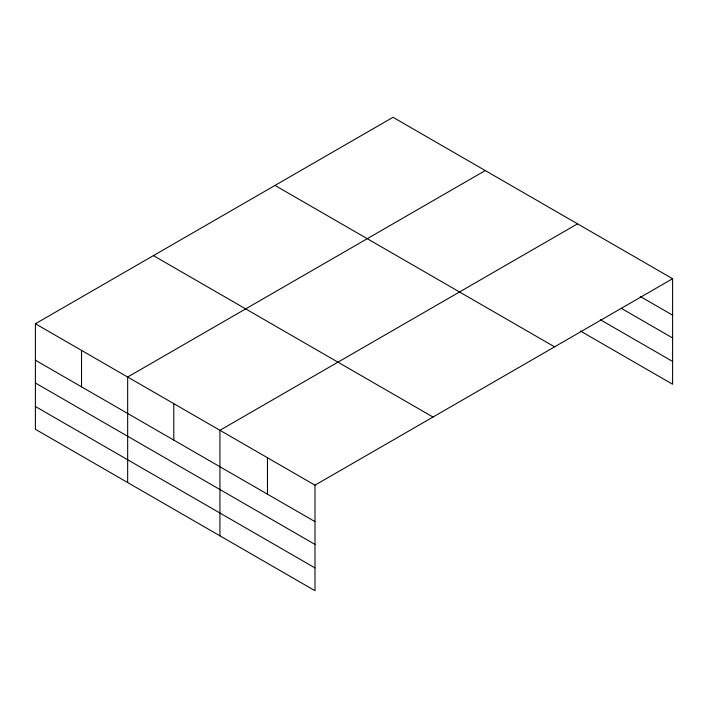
<?xml version="1.0" encoding="UTF-8"?>
<svg xmlns="http://www.w3.org/2000/svg" width="708" height="708" viewBox="0 0 708 708"><rect width="100%" height="100%" fill="white"/><g stroke="black" fill="none" stroke-linecap="round" stroke-linejoin="round"><path stroke-width="1.06" d="M672.6 278.713L393.011 117.298L35.4 323.76L35.4 429.287L314.989 590.702L314.989 485.175L672.6 278.713L672.6 384.24L580.392 331.008M485.272 170.566L127.661 377.028L127.661 482.555M577.542 223.834L219.931 430.296L219.931 535.823M640.28 296.502L672.6 315.157M621.27 308.316L672.6 337.955M600.357 319.733L672.6 361.443M274.996 185.425L554.585 346.849M153.415 255.623L433.004 417.047M35.4 323.76L314.989 485.175M35.4 360.204L314.989 521.619M35.4 383.001L314.989 544.417M35.4 406.489L314.989 567.905M267.465 457.74L267.465 494.184M173.796 403.657L173.796 440.102M81.535 350.389L81.535 386.834"/></g></svg>
